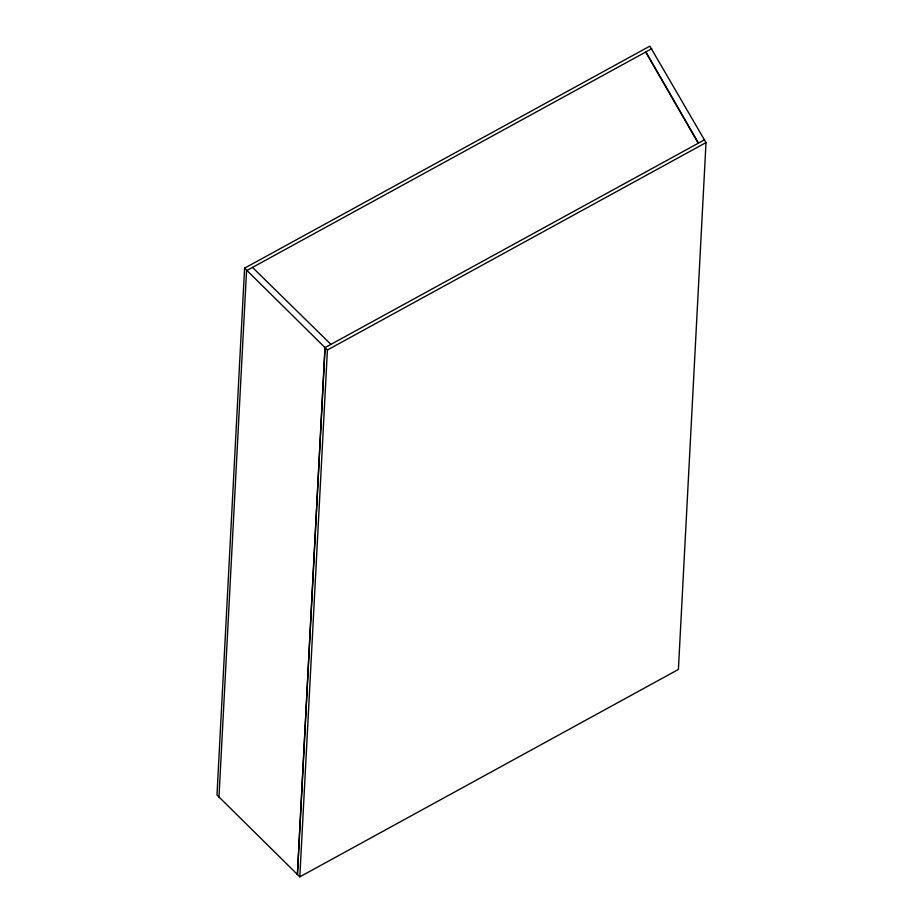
<?xml version="1.0" encoding="UTF-8"?>
<svg xmlns="http://www.w3.org/2000/svg" width="923" height="923" viewBox="0 0 923 923"><rect width="100%" height="100%" fill="white"/><g stroke="black" fill="none" stroke-linecap="round" stroke-linejoin="round"><path stroke-width="1.38" d="M244.595 268.155L216.986 795.026L299.813 876.85L678.405 669.452L706.014 142.58L649.85 46.15L244.595 268.155L327.423 349.979L299.813 876.85M218.947 797.541L246.556 270.67L651.823 48.677M297.368 874.508L324.977 347.636L704.445 139.846M297.46 874.543L325.069 347.671M327.423 349.979L706.014 142.58M252.51 267.416L330.93 344.371M645.869 51.93L698.411 143.065M645.708 52.011L698.238 143.146"/></g></svg>
